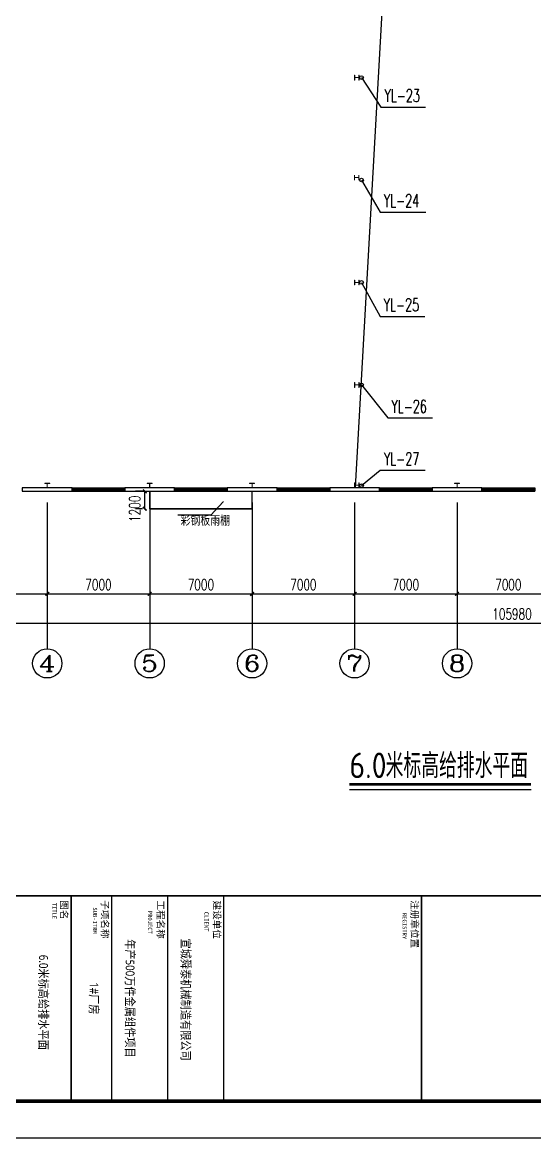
# Model space of a CAD drawing. Extents: x -4407041 to 173436, y -470270 to -29437.
# Drawn here: x -94083 to -59083, y -292187 to -215987 of the extents above; entities that cross this region are included whole.
import ezdxf
from ezdxf.enums import TextEntityAlignment as Align

# ---------------------------------------------------------------- set-up
doc = ezdxf.new("R2010")
doc.units = 0
doc.header["$LTSCALE"] = 1000
doc.header["$MEASUREMENT"] = 0
for name, color, linetype in [('46', 7, 'Continuous'), ('AXIS', 3, 'Continuous'), ('AXIS_TEXT', 7, 'Continuous'), ('DIM_LEAD', 3, 'Continuous'), ('DIM_SYMB', 3, 'Continuous'), ('DIM_雨水', 3, 'Continuous'), ('PUB_DIM', 3, 'Continuous'), ('PUB_TEXT', 7, 'Continuous'), ('PUB_TITLE', 4, 'Continuous'), ('VPIPE-雨水', 4, 'Continuous'), ('WALL', 9, 'Continuous'), ('WINDOW', 4, 'Continuous')]:
    doc.layers.add(name, color=color, linetype=linetype)
doc.layers.add('STXT_XG_THIN', color=2, linetype='Continuous', lineweight=0)
doc.styles.add('-黑体', font='msyh.ttf', dxfattribs={"width": 0.8})
doc.styles.add('_TCH_AXIS', font='COMPLEX', dxfattribs={"bigfont": 'GBCBIG'})
doc.styles.add('_TCH_DIM', font='SIMPLEX', dxfattribs={"bigfont": 'GBCBIG'})
doc.styles.add('_TCH_DIM_T3', font='SIMPLEX', dxfattribs={"width": 0.705882, "bigfont": 'GBCBIG'})
doc.styles.add('_TWT_SERIAL', font='COMPLEX', dxfattribs={"width": 0.8, "height": 3.5, "bigfont": 'HZTXT'})
doc.styles.add('COMPLEX', font='COMPLEX')
doc.styles.get("Standard").update_dxf_attribs({"font": 'gbenor.shx', "bigfont": 'gbcbig.shx'})
doc.styles.add('TQ', font='')
doc.styles.get('TQ').set_extended_font_data('SimSun')
doc.dimstyles.new('_TCH_ARCH&&250', dxfattribs={"dimtxt": 743.75, "dimasz": 250, "dimexe": 625, "dimexo": 750, "dimgap": 250, "dimtad": 1, "dimdec": 0, "dimzin": 0, "dimdsep": 46, "dimtxsty": '_TCH_DIM_T3', "dimblk": 'ARCHTICK', "dimcen": 0.09, "dimclrt": 7, "dimazin": 2, "dimtfac": 1, "dimtdec": 0, "dimtix": 1, "dimtmove": 2, "dimatfit": 3, "dimfxl": 0, "dimtolj": 1, "dimtzin": 0, "dimarcsym": 0})

# ---------------------------------------------------------------- blocks, each defined once
blk = doc.blocks.new('_ArchTick')
at = {"color": 0, "linetype": 'ByBlock', "const_width": 0.4}
blk.add_lwpolyline([(-0.5, -0.5), (0.5, 0.5)], dxfattribs=at)
blk = doc.blocks.new('*D282')
at = {"layer": 'Defpoints', "color": 0}
for p in [(-85715, -248022), (-85133, -248022), (-85133, -249222)]:
    blk.add_point(p, dxfattribs=at)
at = {"layer": 'PUB_DIM', "color": 0, "lineweight": -2}
for p, q in [((-85883, -248022), (-86340, -248022)), ((-85715, -249222), (-85715, -248022)), ((-85883, -249222), (-86340, -249222))]:
    blk.add_line(p, q, dxfattribs=at)
at = {"layer": 'PUB_DIM', "color": 0, "lineweight": -2, "xscale": 250, "yscale": 250, "zscale": 250}
for p, rotation in [((-85715, -248022), 90), ((-85715, -249222), 270)]:
    blk.add_blockref('_ArchTick', p, dxfattribs=dict(at, rotation=rotation))
at = {"layer": 'PUB_DIM', "color": 7, "insert": (-86402, -249222), "char_height": 743.8, "attachment_point": 5, "rotation": 90, "style": '_TCH_DIM_T3'}
blk.add_mtext('\\A1;1200', dxfattribs=at)
blk = doc.blocks.new('*D305')
at = {"layer": 'AXIS', "color": 0, "lineweight": -2}
for p, q in [((-99383, -249532), (-99383, -255657)), ((-92383, -249532), (-92383, -255657)), ((-99383, -255032), (-92383, -255032))]:
    blk.add_line(p, q, dxfattribs=at)
at = {"layer": 'Defpoints', "color": 0}
for p in [(-99383, -248782), (-92383, -248782), (-92383, -255032)]:
    blk.add_point(p, dxfattribs=at)
at = {"layer": 'AXIS', "color": 0, "lineweight": -2, "xscale": 250, "yscale": 250, "zscale": 250, "rotation": 180}
blk.add_blockref('_ArchTick', (-99383, -255032), dxfattribs=at)
at = {"layer": 'AXIS', "color": 0, "lineweight": -2, "xscale": 250, "yscale": 250, "zscale": 250}
blk.add_blockref('_ArchTick', (-92383, -255032), dxfattribs=at)
at = {"layer": 'AXIS', "color": 7, "insert": (-95883, -254410), "char_height": 743.8, "attachment_point": 5, "style": '_TCH_DIM_T3'}
blk.add_mtext('\\A1;7000', dxfattribs=at)
blk = doc.blocks.new('*D306')
at = {"layer": 'AXIS', "color": 0, "lineweight": -2}
for p, q in [((-92383, -249532), (-92383, -255657)), ((-85383, -249532), (-85383, -255657)), ((-92383, -255032), (-85383, -255032))]:
    blk.add_line(p, q, dxfattribs=at)
at = {"layer": 'Defpoints', "color": 0}
for p in [(-92383, -248782), (-85383, -248782), (-85383, -255032)]:
    blk.add_point(p, dxfattribs=at)
at = {"layer": 'AXIS', "color": 0, "lineweight": -2, "xscale": 250, "yscale": 250, "zscale": 250, "rotation": 180}
blk.add_blockref('_ArchTick', (-92383, -255032), dxfattribs=at)
at = {"layer": 'AXIS', "color": 0, "lineweight": -2, "xscale": 250, "yscale": 250, "zscale": 250}
blk.add_blockref('_ArchTick', (-85383, -255032), dxfattribs=at)
at = {"layer": 'AXIS', "color": 7, "insert": (-88883, -254410), "char_height": 743.8, "attachment_point": 5, "style": '_TCH_DIM_T3'}
blk.add_mtext('\\A1;7000', dxfattribs=at)
blk = doc.blocks.new('*D307')
at = {"layer": 'AXIS', "color": 0, "lineweight": -2}
for p, q in [((-85383, -249532), (-85383, -255657)), ((-78383, -249532), (-78383, -255657)), ((-85383, -255032), (-78383, -255032))]:
    blk.add_line(p, q, dxfattribs=at)
at = {"layer": 'Defpoints', "color": 0}
for p in [(-85383, -248782), (-78383, -248782), (-78383, -255032)]:
    blk.add_point(p, dxfattribs=at)
at = {"layer": 'AXIS', "color": 0, "lineweight": -2, "xscale": 250, "yscale": 250, "zscale": 250, "rotation": 180}
blk.add_blockref('_ArchTick', (-85383, -255032), dxfattribs=at)
at = {"layer": 'AXIS', "color": 0, "lineweight": -2, "xscale": 250, "yscale": 250, "zscale": 250}
blk.add_blockref('_ArchTick', (-78383, -255032), dxfattribs=at)
at = {"layer": 'AXIS', "color": 7, "insert": (-81883, -254410), "char_height": 743.8, "attachment_point": 5, "style": '_TCH_DIM_T3'}
blk.add_mtext('\\A1;7000', dxfattribs=at)
blk = doc.blocks.new('*D308')
at = {"layer": 'AXIS', "color": 0, "lineweight": -2}
for p, q in [((-78383, -249532), (-78383, -255657)), ((-71383, -249532), (-71383, -255657)), ((-78383, -255032), (-71383, -255032))]:
    blk.add_line(p, q, dxfattribs=at)
at = {"layer": 'Defpoints', "color": 0}
for p in [(-78383, -248782), (-71383, -248782), (-71383, -255032)]:
    blk.add_point(p, dxfattribs=at)
at = {"layer": 'AXIS', "color": 0, "lineweight": -2, "xscale": 250, "yscale": 250, "zscale": 250, "rotation": 180}
blk.add_blockref('_ArchTick', (-78383, -255032), dxfattribs=at)
at = {"layer": 'AXIS', "color": 0, "lineweight": -2, "xscale": 250, "yscale": 250, "zscale": 250}
blk.add_blockref('_ArchTick', (-71383, -255032), dxfattribs=at)
at = {"layer": 'AXIS', "color": 7, "insert": (-74883, -254410), "char_height": 743.8, "attachment_point": 5, "style": '_TCH_DIM_T3'}
blk.add_mtext('\\A1;7000', dxfattribs=at)
blk = doc.blocks.new('*D309')
at = {"layer": 'AXIS', "color": 0, "lineweight": -2}
for p, q in [((-71383, -249532), (-71383, -255657)), ((-64383, -249532), (-64383, -255657)), ((-71383, -255032), (-64383, -255032))]:
    blk.add_line(p, q, dxfattribs=at)
at = {"layer": 'Defpoints', "color": 0}
for p in [(-71383, -248782), (-64383, -248782), (-64383, -255032)]:
    blk.add_point(p, dxfattribs=at)
at = {"layer": 'AXIS', "color": 0, "lineweight": -2, "xscale": 250, "yscale": 250, "zscale": 250, "rotation": 180}
blk.add_blockref('_ArchTick', (-71383, -255032), dxfattribs=at)
at = {"layer": 'AXIS', "color": 0, "lineweight": -2, "xscale": 250, "yscale": 250, "zscale": 250}
blk.add_blockref('_ArchTick', (-64383, -255032), dxfattribs=at)
at = {"layer": 'AXIS', "color": 7, "insert": (-67883, -254410), "char_height": 743.8, "attachment_point": 5, "style": '_TCH_DIM_T3'}
blk.add_mtext('\\A1;7000', dxfattribs=at)
blk = doc.blocks.new('*D310')
at = {"layer": 'AXIS', "color": 0, "lineweight": -2}
for p, q in [((-64383, -249532), (-64383, -255657)), ((-57383, -249532), (-57383, -255657)), ((-64383, -255032), (-57383, -255032))]:
    blk.add_line(p, q, dxfattribs=at)
at = {"layer": 'Defpoints', "color": 0}
for p in [(-64383, -248782), (-57383, -248782), (-57383, -255032)]:
    blk.add_point(p, dxfattribs=at)
at = {"layer": 'AXIS', "color": 0, "lineweight": -2, "xscale": 250, "yscale": 250, "zscale": 250, "rotation": 180}
blk.add_blockref('_ArchTick', (-64383, -255032), dxfattribs=at)
at = {"layer": 'AXIS', "color": 0, "lineweight": -2, "xscale": 250, "yscale": 250, "zscale": 250}
blk.add_blockref('_ArchTick', (-57383, -255032), dxfattribs=at)
at = {"layer": 'AXIS', "color": 7, "insert": (-60883, -254410), "char_height": 743.8, "attachment_point": 5, "style": '_TCH_DIM_T3'}
blk.add_mtext('\\A1;7000', dxfattribs=at)
blk = doc.blocks.new('*D320')
at = {"layer": 'AXIS', "color": 0, "lineweight": -2}
for p, q in [((-113623, -249532), (-113623, -257657)), ((-7643, -249532), (-7643, -257657)), ((-113623, -257032), (-7643, -257032))]:
    blk.add_line(p, q, dxfattribs=at)
at = {"layer": 'Defpoints', "color": 0}
for p in [(-113623, -248782), (-7643, -248782), (-7643, -257032)]:
    blk.add_point(p, dxfattribs=at)
at = {"layer": 'AXIS', "color": 0, "lineweight": -2, "xscale": 250, "yscale": 250, "zscale": 250, "rotation": 180}
blk.add_blockref('_ArchTick', (-113623, -257032), dxfattribs=at)
at = {"layer": 'AXIS', "color": 0, "lineweight": -2, "xscale": 250, "yscale": 250, "zscale": 250}
blk.add_blockref('_ArchTick', (-7643, -257032), dxfattribs=at)
at = {"layer": 'AXIS', "color": 7, "insert": (-60633, -256410), "char_height": 743.8, "attachment_point": 5, "style": '_TCH_DIM_T3'}
blk.add_mtext('\\A1;105980', dxfattribs=at)
blk = doc.blocks.new('$TCHSYS$WIN2D')
for p, q in [((-0.5, 0.5), (0.5, 0.5)), ((-0.5, 0.5), (-0.5, -0.5)), ((0.5, 0.5), (0.5, -0.5)), ((0.5, 0.167), (-0.5, 0.167)), ((0.5, -0.167), (-0.5, -0.167)), ((-0.5, -0.5), (0.5, -0.5))]:
    blk.add_line(p, q)
blk = doc.blocks.new('_AXISO')
blk.add_circle((0, 0), 0.5)
at = {"layer": 'AXIS_TEXT', "style": 'COMPLEX', "width": 1.041667}
blk.add_attdef('A', text='', height=0.56, dxfattribs=at).set_placement((-0.25, -0.28), (0.25, -0.28), align=Align.FIT)

msp = doc.modelspace()

# ---------------------------------------------------------------- linework, layer by layer
for points in [[(-71315.6, -247751.9), (-61621.7, -74922.3), (-15623.2, -66131.9)], [(-78383.2, -249221.9), (-85383.2, -249221.9), (-85383.2, -248021.9), (-85383.2, -249221.9), (-78383.2, -249221.9), (-78383.2, -248021.9)]]:
    msp.add_lwpolyline(points)
at = {"layer": 'AXIS'}
for p, q in [((-92383.2, -248781.9), (-92383.2, -258781.9)), ((-85383.2, -248781.9), (-85383.2, -258781.9)), ((-78383.2, -248781.9), (-78383.2, -258781.9)), ((-71383.2, -248781.9), (-71383.2, -258781.9)), ((-64383.2, -248781.9), (-64383.2, -258781.9))]:
    msp.add_line(p, q, dxfattribs=at)
at = {"layer": 'DIM_LEAD'}
for p, q in [((-80352.1, -248747.3), (-81200.9, -249668.5)), ((-81200.9, -249668.5), (-83469, -249668.5))]:
    msp.add_line(p, q, dxfattribs=at)
at = {"layer": 'DIM_LEAD', "const_width": 40}
msp.add_lwpolyline([(-80338.6, -248732.6, 1), (-80365.7, -248762, 1)], format="xyb", close=True, dxfattribs=at)
at = {"layer": 'DIM_SYMB', "const_width": 175}
msp.add_lwpolyline([(-71740.6, -268047.9), (-59332, -268047.9)], dxfattribs=at)
at = {"layer": 'DIM_SYMB'}
msp.add_lwpolyline([(-71740.6, -268397.9), (-59332, -268397.9)], dxfattribs=at)
at = {"layer": 'DIM_雨水'}
for p, q in [((-70911.5, -219761.9), (-69595.2, -221778.9)), ((-69595.2, -221778.9), (-66533.8, -221778.9)), ((-70911.5, -226761.9), (-69635.7, -228954.4)), ((-69635.7, -228954.4), (-66523.5, -228954.4)), ((-70911.5, -233761.9), (-69647.7, -236075.4)), ((-69647.7, -236075.4), (-66586.3, -236075.4)), ((-70911.5, -240761.9), (-69123.2, -243016.9)), ((-69123.2, -243016.9), (-66061.8, -243016.9)), ((-70911.5, -247639.9), (-69632.2, -246592.9)), ((-69632.2, -246592.9), (-66570.8, -246592.9))]:
    msp.add_line(p, q, dxfattribs=at)
at = {"layer": 'PUB_TITLE'}
msp.add_lwpolyline([(-136371.5, -29436.9), (-136371.5, -292186.9), (12128.5, -292186.9), (12128.5, -29436.9)], close=True, dxfattribs=at)
at = {"layer": 'PUB_TITLE', "const_width": 250}
msp.add_lwpolyline([(-133871.5, -35686.9), (-133871.5, -289686.9), (9628.5, -289686.9), (9628.5, -35686.9)], close=True, dxfattribs=at)
at = {"layer": 'PUB_TITLE', "lineweight": 40, "const_width": 106.2, "elevation": -69.6}
for points in [[(9628.5, -275661.9), (-133871.5, -275661.9)], [(-90741.6, -275661.9), (-90741.6, -289686.9)], [(-87979.1, -275661.9), (-87979.1, -289686.9)], [(-84154.1, -275661.9), (-84154.1, -289686.9)], [(-80329.1, -275661.9), (-80329.1, -289686.9)], [(-66809.7, -275655.7), (-66809.7, -289680.7)]]:
    msp.add_lwpolyline(points, dxfattribs=at)
at = {"layer": 'STXT_XG_THIN', "color": 2}
for points in [[(-71383.2, -219931.9), (-71383.2, -219591.9), (-71373, -219591.9), (-71373, -219759), (-71093.4, -219759), (-71093.4, -219591.9), (-71083.2, -219591.9), (-71083.2, -219931.9), (-71093.4, -219931.9), (-71093.4, -219764.8), (-71373, -219764.8), (-71373, -219931.9), (-71383.2, -219931.9)], [(-71393.4, -226764.8), (-71393.4, -226424.8), (-71383.2, -226424.8), (-71383.2, -226591.9), (-71103.6, -226591.9), (-71103.6, -226424.8), (-71093.4, -226424.8), (-71093.4, -226764.8), (-71103.6, -226764.8), (-71103.6, -226597.7), (-71383.2, -226597.7), (-71383.2, -226764.8), (-71393.4, -226764.8)], [(-71383.2, -233931.9), (-71383.2, -233591.9), (-71373, -233591.9), (-71373, -233759), (-71093.4, -233759), (-71093.4, -233591.9), (-71083.2, -233591.9), (-71083.2, -233931.9), (-71093.4, -233931.9), (-71093.4, -233764.8), (-71373, -233764.8), (-71373, -233931.9), (-71383.2, -233931.9)], [(-71383.2, -240931.9), (-71383.2, -240591.9), (-71373, -240591.9), (-71373, -240759), (-71093.4, -240759), (-71093.4, -240591.9), (-71083.2, -240591.9), (-71083.2, -240931.9), (-71093.4, -240931.9), (-71093.4, -240764.8), (-71373, -240764.8), (-71373, -240931.9), (-71383.2, -240931.9)], [(-92553.2, -247481.9), (-92213.2, -247481.9), (-92213.2, -247492.1), (-92380.3, -247492.1), (-92380.3, -247771.7), (-92213.2, -247771.7), (-92213.2, -247781.9), (-92553.2, -247781.9), (-92553.2, -247771.7), (-92386.1, -247771.7), (-92386.1, -247492.1), (-92553.2, -247492.1), (-92553.2, -247481.9)], [(-85553.2, -247481.9), (-85213.2, -247481.9), (-85213.2, -247492.1), (-85380.3, -247492.1), (-85380.3, -247771.7), (-85213.2, -247771.7), (-85213.2, -247781.9), (-85553.2, -247781.9), (-85553.2, -247771.7), (-85386.1, -247771.7), (-85386.1, -247492.1), (-85553.2, -247492.1), (-85553.2, -247481.9)], [(-78553.2, -247481.9), (-78213.2, -247481.9), (-78213.2, -247492.1), (-78380.3, -247492.1), (-78380.3, -247771.7), (-78213.2, -247771.7), (-78213.2, -247781.9), (-78553.2, -247781.9), (-78553.2, -247771.7), (-78386.1, -247771.7), (-78386.1, -247492.1), (-78553.2, -247492.1), (-78553.2, -247481.9)], [(-71383.2, -247781.9), (-71383.2, -247441.9), (-71373, -247441.9), (-71373, -247609), (-71093.4, -247609), (-71093.4, -247441.9), (-71083.2, -247441.9), (-71083.2, -247781.9), (-71093.4, -247781.9), (-71093.4, -247614.8), (-71373, -247614.8), (-71373, -247781.9), (-71383.2, -247781.9)], [(-64553.2, -247481.9), (-64213.2, -247481.9), (-64213.2, -247492.1), (-64380.3, -247492.1), (-64380.3, -247771.7), (-64213.2, -247771.7), (-64213.2, -247781.9), (-64553.2, -247781.9), (-64553.2, -247771.7), (-64386.1, -247771.7), (-64386.1, -247492.1), (-64553.2, -247492.1), (-64553.2, -247481.9)]]:
    msp.add_lwpolyline(points, dxfattribs=at)
at = {"layer": 'VPIPE-雨水'}
for centre in [(-70911.5, -219761.9), (-70911.5, -226761.9), (-70911.5, -233761.9), (-70911.5, -240761.9), (-70911.5, -247639.9)]:
    msp.add_circle(centre, 125, dxfattribs=at)
at = {"layer": 'WALL', "color": 5}
for p, q in [((-90683.2, -247781.9), (-94083.2, -247781.9)), ((-94083.2, -247781.9), (-94083.2, -248021.9)), ((-94083.2, -248021.9), (-90683.2, -248021.9)), ((-90683.2, -248021.9), (-90683.2, -247781.9)), ((-83683.2, -247781.9), (-87083.2, -247781.9)), ((-87083.2, -247781.9), (-87083.2, -248021.9)), ((-87083.2, -248021.9), (-83683.2, -248021.9)), ((-83683.2, -248021.9), (-83683.2, -247781.9)), ((-76683.2, -247781.9), (-80083.2, -247781.9)), ((-80083.2, -247781.9), (-80083.2, -248021.9)), ((-80083.2, -248021.9), (-76683.2, -248021.9)), ((-76683.2, -248021.9), (-76683.2, -247781.9)), ((-69683.2, -247781.9), (-73083.2, -247781.9)), ((-73083.2, -247781.9), (-73083.2, -248021.9)), ((-73083.2, -248021.9), (-69683.2, -248021.9)), ((-69683.2, -248021.9), (-69683.2, -247781.9)), ((-62683.2, -247781.9), (-66083.2, -247781.9)), ((-66083.2, -247781.9), (-66083.2, -248021.9)), ((-66083.2, -248021.9), (-62683.2, -248021.9)), ((-62683.2, -248021.9), (-62683.2, -247781.9))]:
    msp.add_line(p, q, dxfattribs=at)

# ---------------------------------------------------------------- block references
at = {"layer": 'AXIS'}
ref = msp.add_blockref('_AXISO', (-92383.2, -259781.9), dxfattribs=dict(at, xscale=2000, yscale=2000, zscale=2000))
ref.add_attrib('A', '4', dxfattribs={"layer": 'AXIS_TEXT', "height": 1131.4, "style": '_TCH_AXIS', "width": 1.3125}).set_placement((-92948.8, -260347.6), (-91817.5, -260347.6), align=Align.FIT)
ref = msp.add_blockref('_AXISO', (-85383.2, -259781.9), dxfattribs=dict(at, xscale=2000, yscale=2000, zscale=2000))
ref.add_attrib('A', '5', dxfattribs={"layer": 'AXIS_TEXT', "height": 1131.4, "style": '_TCH_AXIS', "width": 1.5}).set_placement((-85948.8, -260347.6), (-84817.5, -260347.6), align=Align.FIT)
ref = msp.add_blockref('_AXISO', (-78383.2, -259781.9), dxfattribs=dict(at, xscale=2000, yscale=2000, zscale=2000))
ref.add_attrib('A', '6', dxfattribs={"layer": 'AXIS_TEXT', "height": 1131.4, "style": '_TCH_AXIS', "width": 1.5}).set_placement((-78948.8, -260347.6), (-77817.5, -260347.6), align=Align.FIT)
ref = msp.add_blockref('_AXISO', (-71383.2, -259781.9), dxfattribs=dict(at, xscale=2000, yscale=2000, zscale=2000))
ref.add_attrib('A', '7', dxfattribs={"layer": 'AXIS_TEXT', "height": 1131.4, "style": '_TCH_AXIS', "width": 1.5}).set_placement((-71948.8, -260347.6), (-70817.5, -260347.6), align=Align.FIT)
ref = msp.add_blockref('_AXISO', (-64383.2, -259781.9), dxfattribs=dict(at, xscale=2000, yscale=2000, zscale=2000))
ref.add_attrib('A', '8', dxfattribs={"layer": 'AXIS_TEXT', "height": 1131.4, "style": '_TCH_AXIS', "width": 1.5}).set_placement((-64948.8, -260347.6), (-63817.5, -260347.6), align=Align.FIT)
at = {"layer": 'WINDOW', "xscale": 3600, "zscale": 3600}
for p, yscale in [((-88883.2, -247901.9), -240), ((-81883.2, -247901.9), 240), ((-74883.2, -247901.9), -240), ((-67883.2, -247901.9), 240), ((-60883.2, -247901.9), 240)]:
    msp.add_blockref('$TCHSYS$WIN2D', p, dxfattribs=dict(at, yscale=yscale))

# ---------------------------------------------------------------- texts
at = {"layer": '46', "linetype": 'Continuous', "style": '-黑体', "width": 0.85}
for s, p in [('年产500万件金属组件项目', (-87021.1, -282674.4, -69.6)), ('宣城舜泰机械制造有限公司', (-83221.5, -282755.4, -69.6)), ('1#厂房', (-89487.6, -282674.4, -69.6))]:
    msp.add_text(s, height=600, rotation=270, dxfattribs=at).set_placement(p, align=Align.CENTER)
msp.add_text('6.0米标高给排水平面', height=600, rotation=270, dxfattribs=at).set_placement((-92936.8, -279689, -69.6))
at = {"layer": 'DIM_雨水', "color": 7, "style": '_TWT_SERIAL', "width": 0.64}
for s, p in [('YL-23', (-69348.8, -221428.9)), ('YL-24', (-69391.8, -228604.4)), ('YL-25', (-69401.3, -235725.4)), ('YL-26', (-68876.8, -242666.9)), ('YL-27', (-69385.8, -246242.9))]:
    msp.add_text(s, height=875, dxfattribs=at).set_placement(p)
at = {"layer": 'PUB_TEXT', "style": '_TCH_DIM'}
msp.add_text('彩钢板雨棚', height=675.18, dxfattribs=at).set_placement((-83270.4, -250380.3))
at = {"layer": 'PUB_TEXT'}
for s, height, p in [('6.0', 1750, (-71740.6, -267623.4)), ('米标高给排水平面', 1687.94, (-69261.4, -267623.4))]:
    msp.add_text(s, height=height, dxfattribs=at).set_placement(p)
at = {"layer": 'PUB_TEXT', "attachment_point": 1, "rotation": 270, "style": 'TQ'}
for s, insert, char_height, width in [('TITLE', (-91742.6, -276135.9, -69.6), 286.87, 5998.875), ('图名', (-90993.9, -275969.1, -69.6), 467.5, 2779.5), ('SUB-ITRM', (-88971.8, -276455.5, -69.6), 286.87, 5998.875), ('子项名称', (-88207.1, -275961.5, -69.6), 467.5, 2779.5), ('工程名称', (-84399.4, -275981.9, -69.6), 467.5, 2779.5), ('建设单位', (-80553.8, -275985.6, -69.6), 467.5, 2779.5), ('注册章位置', (-67051.1, -275958.8, -69.6), 467.5, 3825), ('PROJECT', (-85211.8, -276686.9, -69.6), 286.87, 5998.875), ('CLIENT', (-81361.2, -276750.8, -69.6), 286.87, 5998.875), ('REGISTRY', (-67821.4, -276830.2, -69.6), 286.87, 5998.875)]:
    msp.add_mtext(s, dxfattribs=dict(at, insert=insert, char_height=char_height, width=width))

# ---------------------------------------------------------------- dimensions: what is measured, and where the dimension line sits
at = {"layer": 'AXIS'}
for p1, p2, distance, picture, middle in [((-113623.2, -248781.9), (-7643.2, -248781.9), -8250, '*D320', (-60633.2, -256410)), ((-99383.2, -248781.9), (-92383.2, -248781.9), -6250, '*D305', (-95883.2, -254410)), ((-92383.2, -248781.9), (-85383.2, -248781.9), -6250, '*D306', (-88883.2, -254410)), ((-85383.2, -248781.9), (-78383.2, -248781.9), -6250, '*D307', (-81883.2, -254410)), ((-78383.2, -248781.9), (-71383.2, -248781.9), -6250, '*D308', (-74883.2, -254410)), ((-71383.2, -248781.9), (-64383.2, -248781.9), -6250, '*D309', (-67883.2, -254410)), ((-64383.2, -248781.9), (-57383.2, -248781.9), -6250, '*D310', (-60883.2, -254410))]:
    dim = msp.add_aligned_dim(p1=p1, p2=p2, distance=distance, dimstyle='_TCH_ARCH&&250', dxfattribs=at)
    dim.commit()
    dim.dimension.update_dxf_attribs({"geometry": picture, "text_midpoint": middle})
at = {"layer": 'PUB_DIM'}
dim = msp.add_linear_dim(base=(-85714.5, -248021.9), p1=(-85133.2, -249221.9), p2=(-85133.2, -248021.9), angle=90, dimstyle='_TCH_ARCH&&250', dxfattribs=at)
dim.commit()
dim.dimension.update_dxf_attribs({"geometry": '*D282', "text_midpoint": (-86402, -249221.9), "dimtype": 129})

doc.saveas('drawing.dxf')
